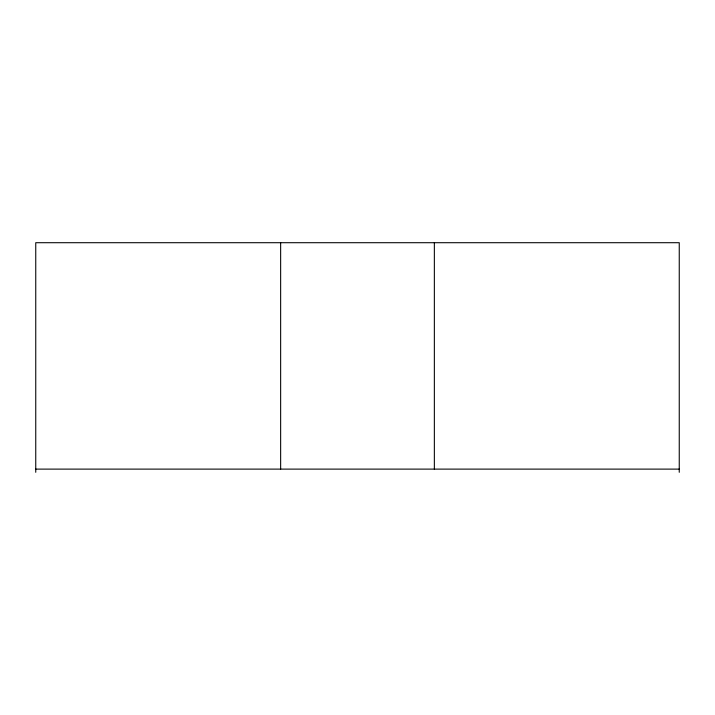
<?xml version="1.0" encoding="UTF-8"?>
<svg xmlns="http://www.w3.org/2000/svg" width="715" height="715" viewBox="0 0 715 715"><rect width="100%" height="100%" fill="white"/><g stroke="black" fill="none" stroke-linecap="round" stroke-linejoin="round"><path stroke-width="1.07" d="M35.75 469.112L679.25 469.112M679.25 472.293L679.25 242.707L35.75 242.707L35.75 472.293M434.354 242.707L434.354 469.112M280.646 242.707L280.646 469.112"/></g></svg>
